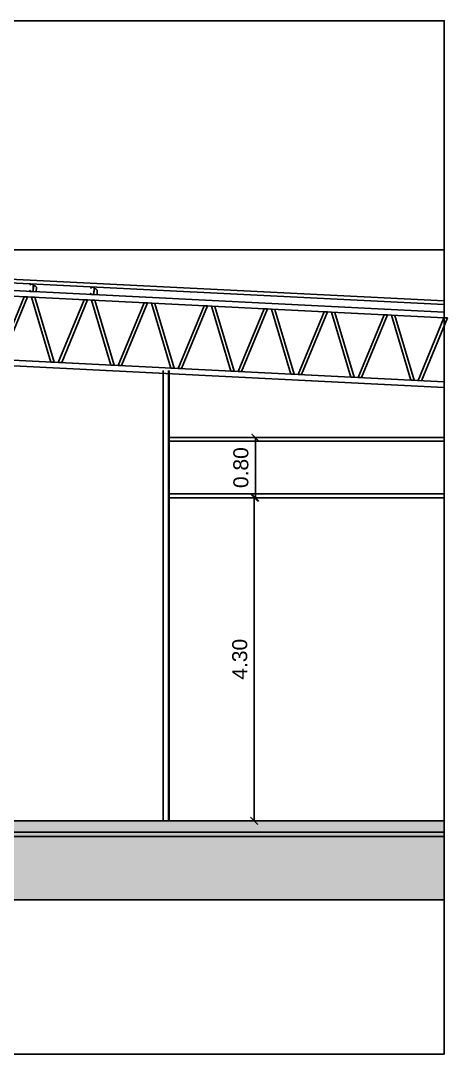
# Model space of a CAD drawing. Header units: inches. Extents: x -309 to 190, y -1585 to -1350.
# Drawn here: x -0.98 to 4.71, y -1411.62 to -1397.86 of the extents above; entities that cross this region are included whole.
import ezdxf

# ---------------------------------------------------------------- set-up
doc = ezdxf.new("R2010")
doc.units = ezdxf.units.IN
doc.header["$MEASUREMENT"] = 0
doc.header["$PDMODE"] = 3
doc.linetypes.add('HIDDEN', pattern=[0.375, 0.25, -0.125])
doc.layers.get('0').update_dxf_attribs({"color": 9, "linetype": 'CONTINUOUS'})
doc.layers.get('DEFPOINTS').update_dxf_attribs({"color": 9, "linetype": 'CONTINUOUS'})
for name, color, linetype in [('0.50', 9, 'CONTINUOUS'), ('color gris', 9, 'CONTINUOUS'), ('COLOR MURO MUNI', 9, 'CONTINUOUS'), ('condensador', 9, 'HIDDEN'), ('COT', 9, 'CONTINUOUS')]:
    doc.layers.add(name, color=color, linetype=linetype)
doc.styles.add('ROMANS', font='arial.ttf')
doc.dimstyles.new('SERR', dxfattribs={"dimscale": 0, "dimtxt": 0.2, "dimasz": 0.1, "dimexe": 0, "dimexo": 0, "dimgap": 0.09, "dimtad": 1, "dimzin": 0, "dimdsep": 46, "dimtxsty": 'ROMANS', "dimblk1": 'ARCHTICK', "dimblk2": 'ARCHTICK', "dimsah": 1, "dimcen": 0, "dimclrd": 9, "dimclre": 9, "dimclrt": 9, "dimadec": 0, "dimazin": 0, "dimtfac": 1, "dimtix": 1, "dimtofl": 0, "dimtmove": 2, "dimatfit": 3, "dimldrblk": 'ARCHTICK', "dimfxl": 1, "dimtolj": 1, "dimtzin": 0, "dimarcsym": 0})

# ---------------------------------------------------------------- blocks, each defined once
blk = doc.blocks.new('_ARCHTICK')
at = {"color": 0, "linetype": 'ByBlock', "const_width": 0.15}
blk.add_lwpolyline([(-0.5, -0.5), (0.5, 0.5)], dxfattribs=at)
blk = doc.blocks.new('*D137')
at = {"layer": 'COLOR MURO MUNI', "color": 9, "lineweight": -2, "transparency": 16777216}
for p, q in [((2.149, -1404.209), (2.134, -1404.209)), ((2.134, -1404.209), (2.134, -1408.509)), ((2.149, -1408.509), (2.134, -1408.509))]:
    blk.add_line(p, q, dxfattribs=at)
at = {"layer": 'DEFPOINTS', "color": 0, "transparency": 16777216}
for p in [(2.149, -1404.209), (2.134, -1408.509), (2.149, -1408.509, 0)]:
    blk.add_point(p, dxfattribs=at)
at = {"layer": 'COLOR MURO MUNI', "color": 9, "lineweight": -2, "transparency": 16777216, "xscale": 0.1, "yscale": 0.1, "zscale": 0.1}
for p, rotation in [((2.134, -1404.209), 90), ((2.134, -1408.509), 270)]:
    blk.add_blockref('_ARCHTICK', p, dxfattribs=dict(at, rotation=rotation))
at = {"layer": 'COLOR MURO MUNI', "color": 9, "transparency": 16777216, "insert": (1.942, -1406.359), "char_height": 0.2, "attachment_point": 5, "rotation": 90, "style": 'ROMANS'}
blk.add_mtext('\\A1;4.30', dxfattribs=at)
blk = doc.blocks.new('*D138')
at = {"layer": 'COLOR MURO MUNI', "color": 9, "lineweight": -2, "transparency": 16777216}
for p, q in [((2.149, -1404.209), (2.149, -1403.409)), ((2.134, -1404.209), (2.149, -1404.209))]:
    blk.add_line(p, q, dxfattribs=at)
at = {"layer": 'DEFPOINTS', "color": 0, "transparency": 16777216}
for p in [(2.149, -1403.409), (2.149, -1403.409), (2.134, -1404.209)]:
    blk.add_point(p, dxfattribs=at)
at = {"layer": 'COLOR MURO MUNI', "color": 9, "lineweight": -2, "transparency": 16777216, "xscale": 0.1, "yscale": 0.1, "zscale": 0.1}
for p, rotation in [((2.149, -1403.409), 90), ((2.149, -1404.209), 270)]:
    blk.add_blockref('_ARCHTICK', p, dxfattribs=dict(at, rotation=rotation))
at = {"layer": 'COLOR MURO MUNI', "color": 9, "transparency": 16777216, "insert": (1.957, -1403.809), "char_height": 0.2, "attachment_point": 5, "rotation": 90, "style": 'ROMANS'}
blk.add_mtext('\\A1;0.80', dxfattribs=at)

msp = doc.modelspace()

# ---------------------------------------------------------------- hatches: boundary and pattern name
at = {"layer": '0.50'}
h = msp.add_hatch(dxfattribs=at)
h.set_pattern_fill('ANSI36', color=256, scale=0.4)
h.set_pattern_definition([(45, (541.309815, -974.905053), (0.0265165043, 0.0972271824), [0.125, -0.025, 0, -0.025])])
h.paths.add_polyline_path([(-12.251, -1408.659), (-12.251, -1409.559), (4.666, -1409.559), (4.666, -1408.659)])
at = {"layer": 'color gris'}
msp.add_hatch(color=256, dxfattribs=at).paths.add_polyline_path([(4.666, -1408.719), (4.666, -1408.509), (-4.287, -1408.509), (-4.287, -1408.719)])

# ---------------------------------------------------------------- linework, layer by layer
for points in [[(4.666, -1411.615), (-12.251, -1411.615), (-12.251, -1397.862), (4.666, -1397.862)], [(-0.931, -1401.536), (-0.886, -1401.538), (-1.23, -1402.372), (-1.275, -1402.37)], [(-0.788, -1401.543), (-0.833, -1401.541), (-0.574, -1402.405), (-0.529, -1402.407)], [(-0.132, -1401.576), (-0.087, -1401.578), (-0.431, -1402.412), (-0.476, -1402.41)], [(0.011, -1401.583), (-0.034, -1401.581), (0.225, -1402.445), (0.27, -1402.447)], [(0.667, -1401.616), (0.712, -1401.618), (0.368, -1402.452), (0.323, -1402.45)], [(0.81, -1401.623), (0.765, -1401.621), (1.024, -1402.485), (1.069, -1402.487)], [(1.466, -1401.656), (1.511, -1401.658), (1.167, -1402.492), (1.122, -1402.49)], [(1.609, -1401.663), (1.564, -1401.661), (1.823, -1402.525), (1.868, -1402.527)], [(2.265, -1401.696), (2.31, -1401.698), (1.966, -1402.532), (1.921, -1402.53)], [(2.408, -1401.703), (2.363, -1401.701), (2.622, -1402.564), (2.667, -1402.567)], [(3.064, -1401.736), (3.109, -1401.738), (2.765, -1402.572), (2.72, -1402.57)], [(3.207, -1401.743), (3.162, -1401.74), (3.421, -1402.604), (3.466, -1402.607)], [(3.863, -1401.776), (3.908, -1401.778), (3.564, -1402.612), (3.519, -1402.61)], [(4.006, -1401.783), (3.961, -1401.78), (4.22, -1402.644), (4.265, -1402.647)], [(4.662, -1401.815), (4.707, -1401.818), (4.363, -1402.652), (4.318, -1402.649)]]:
    msp.add_lwpolyline(points, close=True)
for points in [[(-4.082, -1401.303), (-4.081, -1402.304), (4.666, -1402.742)], [(4.666, -1401.741), (-4.082, -1401.303)], [(-4.082, -1401.303), (4.666, -1401.741)], [(4.666, -1401.816), (-4.006, -1401.382), (-4.006, -1402.233), (4.666, -1402.667)], [(-0.808, -1401.388), (-0.783, -1401.389), (-0.766, -1401.408), (-0.769, -1401.469), (-0.812, -1401.467), (-0.808, -1401.388)], [(0.001, -1401.429), (0.026, -1401.43), (0.043, -1401.449), (0.04, -1401.509), (-0.003, -1401.507), (0.001, -1401.429)], [(-12.251, -1408.509), (4.666, -1408.509)], [(4.666, -1409.559), (-12.251, -1409.559)]]:
    msp.add_lwpolyline(points)
for points in [[(-0.812, -1401.463, -0.413404), (-0.815, -1401.467), (-0.851, -1401.465, -0.399684), (-0.854, -1401.461), (-0.854, -1401.45), (-0.852, -1401.45), (-0.852, -1401.45), (-0.853, -1401.461, 0.391224), (-0.851, -1401.463), (-0.815, -1401.465, 0.414425), (-0.813, -1401.463), (-0.809, -1401.37, 0.414735), (-0.811, -1401.368), (-0.846, -1401.367, 0.377966), (-0.848, -1401.368), (-0.849, -1401.379), (-0.85, -1401.379), (-0.85, -1401.378), (-0.85, -1401.368, -0.386481), (-0.846, -1401.365), (-0.81, -1401.367, -0.413775), (-0.807, -1401.37)], [(-0.003, -1401.503, -0.413404), (-0.006, -1401.507), (-0.042, -1401.505, -0.399684), (-0.045, -1401.501), (-0.045, -1401.491), (-0.043, -1401.491), (-0.043, -1401.491), (-0.044, -1401.501, 0.391224), (-0.042, -1401.503), (-0.006, -1401.505, 0.414425), (-0.004, -1401.503), (0, -1401.411, 0.414735), (-0.002, -1401.409), (-0.037, -1401.407, 0.377966), (-0.039, -1401.409), (-0.04, -1401.419), (-0.041, -1401.419), (-0.041, -1401.418), (-0.041, -1401.409, -0.386481), (-0.037, -1401.405), (-0.001, -1401.407, -0.413775), (0.002, -1401.411)]]:
    msp.add_lwpolyline(points, format="xyb", close=True)
at = {"ltscale": 0.5}
for points in [[(4.666, -1403.459), (1.003, -1403.459)], [(1.003, -1404.159), (4.666, -1404.159)]]:
    msp.add_lwpolyline(points, dxfattribs=at)
at = {"layer": 'COLOR MURO MUNI'}
for p, q in [((0.921, -1408.509), (0.921, -1402.515)), ((0.991, -1408.509), (0.991, -1402.515)), ((1.003, -1408.509), (1.003, -1402.515))]:
    msp.add_line(p, q, dxfattribs=at)
msp.add_lwpolyline([(4.666, -1408.509), (-4.286, -1408.509), (-4.286, -1408.719), (4.666, -1408.719)], dxfattribs=at)
at = {"layer": 'condensador', "linetype": 'ByBlock'}
msp.add_line((-4.237, -1400.909), (4.666, -1400.909, 0), dxfattribs=at)
for points in [[(4.666, -1403.409), (1.003, -1403.409)], [(1.003, -1404.209), (4.666, -1404.209)], [(-12.251, -1408.659), (4.666, -1408.659)]]:
    msp.add_lwpolyline(points, dxfattribs=at)
at = {"layer": 'COT'}
for points in [[(-4.237, -1401.145), (4.666, -1401.59)], [(-4.237, -1401.195), (4.666, -1401.64)]]:
    msp.add_lwpolyline(points, dxfattribs=at)

# ---------------------------------------------------------------- dimensions: what is measured, and where the dimension line sits
at = {"layer": 'COLOR MURO MUNI'}
for base, p1, p2, picture, middle in [((2.149, -1403.409), (2.134, -1404.209), (2.149, -1403.409), '*D138', (1.957, -1403.809)), ((2.134, -1408.509), (2.149, -1404.209), (2.149, -1408.509, 0), '*D137', (1.942, -1406.359))]:
    dim = msp.add_linear_dim(base=base, p1=p1, p2=p2, angle=90, dimstyle='SERR', override={"dimscale": 1, "dimfxl": 0, "dimarcsym": 1}, dxfattribs=at)
    dim.commit()
    dim.dimension.update_dxf_attribs({"geometry": picture, "text_midpoint": middle})

doc.saveas('drawing.dxf')
